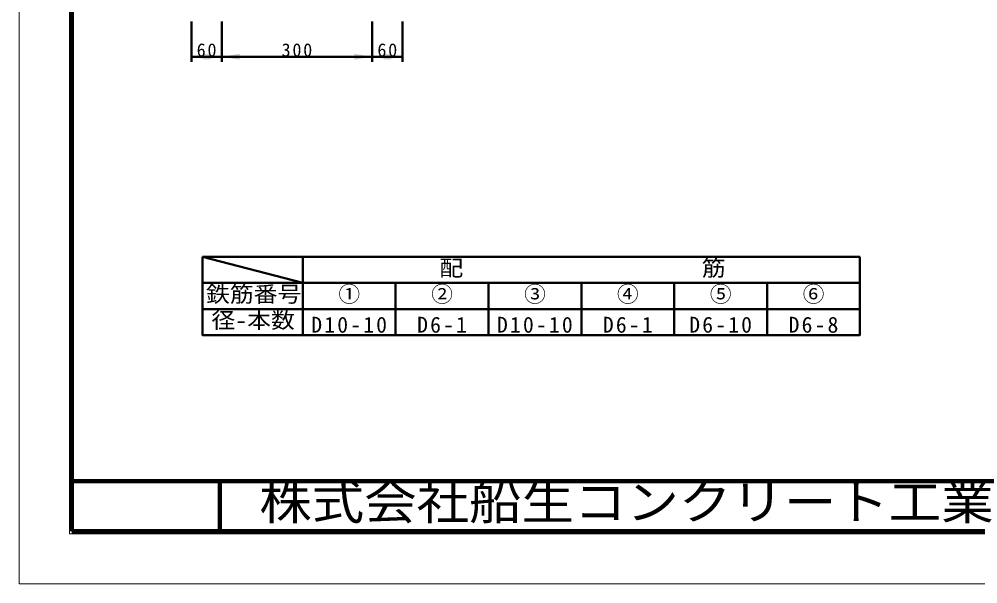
# Model space of a CAD drawing. Units: millimetres, scale not verified. Extents: x -2102 to 2102, y -1485 to 1485.
# Drawn here: x -2102 to -193, y -1485 to -359 of the extents above; entities that cross this region are included whole.
import ezdxf
from ezdxf.enums import TextEntityAlignment as Align

# ---------------------------------------------------------------- set-up
doc = ezdxf.new("R2010")
doc.units = ezdxf.units.MM
doc.header["$LTSCALE"] = 5
doc.layers.add('0-0_V-nasSTD', color=7, linetype='Continuous', lineweight=35)
doc.layers.add('0-1_0', color=7, linetype='Continuous', lineweight=50)
doc.styles.add('ＭＳ ゴシック', font='')
doc.styles.get('ＭＳ ゴシック').set_extended_font_data('MS Gothic')

msp = doc.modelspace()

# ---------------------------------------------------------------- linework, layer by layer
at = {"layer": '0-0_V-nasSTD', "lineweight": 100}
for p, q in [((-1997.5, 1380), (-1997.5, -1380)), ((-1702.5, -1280), (-1702.5, -1380)), ((-1997.5, -1380), (1997.5, -1380))]:
    msp.add_line(p, q, dxfattribs=at)
at = {"layer": '0-0_V-nasSTD', "lineweight": 50}
for p, q in [((-1737.5, -833), (-1537.5, -885)), ((-1352.5, -833), (-1537.5, -833)), ((-1167.5, -833), (-1352.5, -833)), ((-982.5, -833), (-1167.5, -833)), ((-797.5, -833), (-982.5, -833)), ((-612.5, -833), (-797.5, -833)), ((-427.5, -833), (-612.5, -833)), ((-427.5, -885), (-427.5, -833)), ((-1737.5, -885), (-1737.5, -937)), ((-1537.5, -885), (-1352.5, -885)), ((-1352.5, -885), (-1167.5, -885)), ((-1167.5, -885), (-982.5, -885)), ((-797.5, -885), (-612.5, -885)), ((-612.5, -937), (-612.5, -885)), ((-612.5, -885), (-427.5, -885)), ((-612.5, -989), (-612.5, -937))]:
    msp.add_line(p, q, dxfattribs=at)
at = {"layer": '0-0_V-nasSTD', "lineweight": 18}
for points in [[(-2102.5, -1485), (-2102.5, 1485), (2102.5, 1485), (2102.5, -1485)], [(-2002.5, -1385), (-2002.5, 1385), (2002.5, 1385), (2002.5, -1385)]]:
    msp.add_lwpolyline(points, close=True, dxfattribs=at)
at = {"layer": '0-0_V-nasSTD', "lineweight": 50}
for points in [[(-1737.5, -833), (-1737.5, -885), (-1572.5, -885)], [(-1537.5, -885), (-1537.5, -833), (-1737.5, -833)], [(-1537.5, -937), (-1537.5, -885), (-1737.5, -885)], [(-1537.5, -885), (-1537.5, -937), (-1352.5, -937), (-1352.5, -885), (-1352.5, -937), (-1167.5, -937), (-1167.5, -885), (-1167.5, -937), (-982.5, -937), (-982.5, -885), (-982.5, -937)], [(-982.5, -937), (-797.5, -937), (-797.5, -885), (-982.5, -885)], [(-797.5, -937), (-797.5, -885), (-797.5, -937)], [(-797.5, -937), (-612.5, -937), (-612.5, -885)], [(-612.5, -937), (-612.5, -885), (-612.5, -937)], [(-612.5, -937), (-427.5, -937), (-427.5, -885)], [(-612.5, -989), (-427.5, -989), (-427.5, -937), (-427.5, -885), (-427.5, -937)], [(-1537.5, -937), (-1537.5, -989), (-1352.5, -989), (-1352.5, -937), (-1352.5, -989), (-1167.5, -989), (-1167.5, -937), (-1167.5, -989), (-982.5, -989), (-982.5, -937), (-982.5, -989)], [(-982.5, -989), (-797.5, -989), (-797.5, -937)], [(-797.5, -989), (-797.5, -937), (-797.5, -989)], [(-797.5, -989), (-612.5, -989), (-612.5, -937)], [(-612.5, -989), (-612.5, -937), (-612.5, -989)], [(-427.5, -989), (-427.5, -937), (-427.5, -989)]]:
    msp.add_lwpolyline(points, dxfattribs=at)
msp.add_lwpolyline([(-1737.5, -937), (-1737.5, -989), (-1537.5, -989), (-1537.5, -937)], close=True, dxfattribs=at)
at = {"layer": '0-0_V-nasSTD'}
for points in [[(-1759.102, -433.846), (-1723.102, -439.846), (-1723.102, -427.846)], [(-1735.102, -439.846), (-1735.102, -427.846), (-1699.102, -433.846)], [(-1699.102, -433.846), (-1663.102, -439.846), (-1663.102, -427.846)], [(-1435.102, -439.846), (-1435.102, -427.846), (-1399.102, -433.846)], [(-1399.102, -433.846), (-1363.102, -439.846), (-1363.102, -427.846)], [(-1375.102, -439.846), (-1375.102, -427.846), (-1339.102, -433.846)]]:
    msp.add_solid(points, dxfattribs=at)
at = {"layer": '0-1_0'}
for p, q in [((-1759.102, -363.846), (-1759.102, -443.846)), ((-1699.102, -363.846), (-1699.102, -443.846)), ((-1399.102, -363.846), (-1399.102, -443.846)), ((-1339.102, -363.846), (-1339.102, -443.846))]:
    msp.add_line(p, q, dxfattribs=at)
at = {"layer": '0-1_0', "lineweight": 100}
msp.add_line((-1997.5, -1280), (1997.5, -1280), dxfattribs=at)
at = {"layer": '0-1_0'}
msp.add_lwpolyline([(-1759.102, -433.846), (-1699.102, -433.846), (-1399.102, -433.846), (-1339.102, -433.846)], dxfattribs=at)

# ---------------------------------------------------------------- texts
at = {"layer": '0-0_V-nasSTD', "style": 'ＭＳ ゴシック', "width": 1.1}
for s, height, p in [('配\u3000\u3000\u3000\u3000\u3000\u3000\u3000\u3000\u3000\u3000筋', 31.67, (-1265.46, -880.6)), ('鉄筋番号', 31.67, (-1730.38, -932.6)), ('径-本数', 31.67, (-1719.58, -984.6)), ('株式会社船生コンクリート工業', 69.65, (-1624.221, -1377.45))]:
    msp.add_text(s, height=height, dxfattribs=at).set_placement(p, align=Align.BOTTOM_LEFT)
at = {"layer": '0-0_V-nasSTD', "style": 'ＭＳ ゴシック'}
for s, p in [('①', (-1466.6, -932.6)), ('②', (-1281.6, -932.6)), ('③', (-1096.6, -932.6)), ('④', (-911.6, -932.6)), ('⑤', (-726.6, -932.6)), ('⑥', (-541.6, -932.6))]:
    msp.add_text(s, height=31.67, dxfattribs=at).set_placement(p, align=Align.BOTTOM_LEFT)
at = {"layer": '0-0_V-nasSTD', "attachment_point": 7, "style": 'ＭＳ ゴシック'}
for s, insert, char_height in [('\\T1.2;60', (-1748.902, -433.846), 26.39), ('\\T1.2;300', (-1579.702, -433.846), 26.39), ('\\T1.2;60', (-1388.902, -433.846), 26.39), ('\\T1.2;D10-10', (-1520.6, -984.6), 31.67), ('\\T1.2;D6-1', (-1309.68, -984.6), 31.67), ('\\T1.2;D10-10', (-1150.6, -984.6), 31.67), ('\\T1.2;D6-1', (-939.68, -984.6), 31.67), ('\\T1.2;D6-10', (-767.64, -984.6), 31.67), ('\\T1.2;D6-8', (-569.68, -984.6), 31.67)]:
    msp.add_mtext(s, dxfattribs=dict(at, insert=insert, char_height=char_height))

doc.saveas('drawing.dxf')
